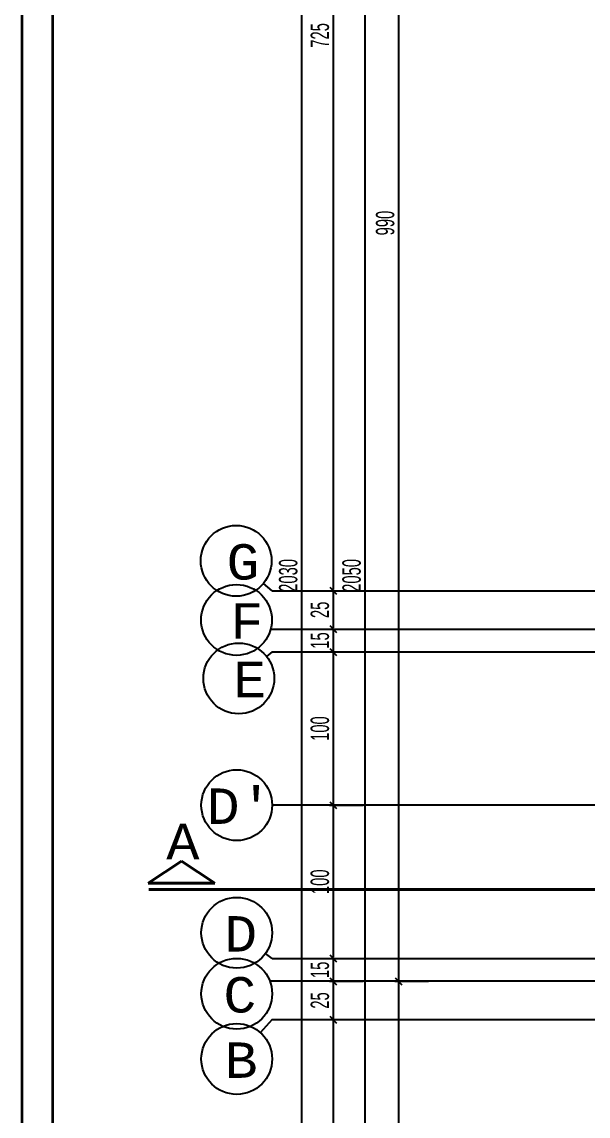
# Model space of a CAD drawing. Header units: inches. Extents: x -7543 to -822, y 102837 to 190349.
# Drawn here: x -834.1572 to -834.0833, y 102836.9121 to 102837.0549 of the extents above; entities that cross this region are included whole.
import ezdxf

# ---------------------------------------------------------------- set-up
doc = ezdxf.new("R2010")
doc.units = ezdxf.units.IN
doc.header["$MEASUREMENT"] = 0
doc.linetypes.add('DASHDOTX2', pattern=[2, 1, -0.5, 0, -0.5])
doc.linetypes.add('DASHED', pattern=[19.05, 12.7, -6.35])
for name, color, linetype, lineweight in [('AKS', 1, 'Continuous', 25), ('ICOL', 55, 'Continuous', 25), ('KESİT', 7, 'Continuous', 40)]:
    doc.layers.add(name, color=color, linetype=linetype, lineweight=lineweight)
doc.layers.add('DUVAR', color=7, linetype='Continuous', lineweight=35, true_color=0xfc4642)
doc.styles.add('ISIM', font='monos.ttf', dxfattribs={"width": 1.1, "height": 200})
doc.styles.add('OLCU', font='tromand.shx', dxfattribs={"width": 0.6, "height": 12})

# ---------------------------------------------------------------- blocks, each defined once
blk = doc.blocks.new('D')
at = {"layer": 'ICOL'}
for p, q in [((2.83, 2.83), (-2.83, -2.83)), ((0, 3), (0, -25))]:
    blk.add_line(p, q, dxfattribs=at)
blk = doc.blocks.new('E')
at = {"layer": 'ICOL'}
for p, q in [((0, -3), (0, 25)), ((-2.83, -2.83), (2.83, 2.83))]:
    blk.add_line(p, q, dxfattribs=at)

msp = doc.modelspace()

# ---------------------------------------------------------------- linework, layer by layer
at = {"layer": 'AKS'}
for p, q in [((-834.12456, 102836.98068), (-834.12569, 102836.98162)), ((-834.12456, 102836.97268), (-834.12529, 102836.9721)), ((-834.12456, 102836.93268), (-834.12544, 102836.93332)), ((-834.12456, 102836.92468), (-834.1261, 102836.92297))]:
    msp.add_line(p, q, dxfattribs=at)
at = {"layer": 'AKS', "linetype": 'DASHDOTX2', "ltscale": 10}
for p, q in [((-834.12456, 102836.98068), (-833.43226, 102836.98068)), ((-834.12474, 102836.97568), (-833.66526, 102836.97568)), ((-834.12456, 102836.97268), (-833.66526, 102836.97268)), ((-833.66526, 102836.95268), (-834.12456, 102836.95268)), ((-834.12456, 102836.93268), (-833.66526, 102836.93268)), ((-833.20971, 102836.92968), (-834.12488, 102836.92968)), ((-834.12456, 102836.92468), (-833.66526, 102836.92468))]:
    msp.add_line(p, q, dxfattribs=at)
at = {"layer": 'AKS', "color": 0}
for centre in [(-834.12925, 102836.98458), (-834.12921, 102836.97686), (-834.12891, 102836.96923), (-834.12918, 102836.95268), (-834.12918, 102836.93602), (-834.12918, 102836.92806), (-834.12918, 102836.91954)]:
    msp.add_circle(centre, 0.00462, dxfattribs=at)
at = {"layer": 'DUVAR'}
for p, q in [((-834.15722, 102837.43546), (-834.15722, 102836.66908)), ((-834.15322, 102837.43546), (-834.15322, 102836.66908))]:
    msp.add_line(p, q, dxfattribs=at)
at = {"layer": 'ICOL'}
for p, q in [((-834.11246, 102837.18753), (-834.11246, 102836.77784)), ((-834.12072, 102837.18553), (-834.12072, 102836.77984)), ((-834.10807, 102837.12753), (-834.10807, 102836.92984)), ((-834.11659, 102837.12553), (-834.11659, 102836.98084)), ((-834.11659, 102836.98053), (-834.11659, 102836.97584)), ((-834.11659, 102836.97553), (-834.11659, 102836.97284)), ((-834.11659, 102836.97253), (-834.11659, 102836.95284)), ((-834.11659, 102836.95253), (-834.11659, 102836.93284)), ((-834.11659, 102836.93253), (-834.11659, 102836.92984)), ((-834.11659, 102836.92953), (-834.11659, 102836.92484)), ((-834.10807, 102836.92953), (-834.10807, 102836.78284)), ((-834.11659, 102836.92453), (-834.11659, 102836.77984))]:
    msp.add_line(p, q, dxfattribs=at)
at = {"layer": 'KESİT'}
for p, q in [((-834.13638, 102836.94536), (-834.14072, 102836.94248)), ((-834.13638, 102836.94536), (-834.13203, 102836.94248)), ((-834.14072, 102836.94248), (-834.13203, 102836.94248))]:
    msp.add_line(p, q, dxfattribs=at)
at = {"layer": 'KESİT', "linetype": 'DASHED'}
msp.add_line((-834.14066, 102836.94168), (-833.88379, 102836.94168), dxfattribs=at)

# ---------------------------------------------------------------- block references
at = {"layer": 'ICOL', "xscale": 0.000155999994603917, "yscale": 0.000155999994603917, "zscale": 0.000155999994603917}
for name, p, rotation in [('D', (-834.11659, 102836.98068), 90), ('E', (-834.11659, 102836.98068), 270), ('D', (-834.11659, 102836.97568), 90), ('E', (-834.11659, 102836.97568), 270), ('D', (-834.11659, 102836.97268), 90), ('E', (-834.11659, 102836.97268), 270), ('D', (-834.11659, 102836.95268), 90), ('E', (-834.11659, 102836.95268), 270), ('D', (-834.11659, 102836.93268), 90), ('E', (-834.11659, 102836.93268), 270), ('D', (-834.11659, 102836.92968), 90), ('E', (-834.11659, 102836.92968), 270), ('D', (-834.10807, 102836.92968), 90), ('E', (-834.10807, 102836.92968), 270), ('D', (-834.11659, 102836.92468), 90), ('E', (-834.11659, 102836.92468), 270)]:
    msp.add_blockref(name, p, dxfattribs=dict(at, rotation=rotation))

# ---------------------------------------------------------------- texts
at = {"layer": 'AKS', "style": 'ISIM', "width": 1.1}
for s, p in [('G', (-834.13051, 102836.98213)), ('F', (-834.13001, 102836.97441)), ('E', (-834.12963, 102836.96678)), ("D'", (-834.1331, 102836.95024)), ('A', (-834.13836, 102836.94563)), ('D', (-834.13081, 102836.93357)), ('C', (-834.13092, 102836.92561)), ('B', (-834.13075, 102836.91708))]:
    msp.add_text(s, height=0.00462, dxfattribs=at).set_placement(p)
at = {"layer": 'ICOL', "char_height": 0.0024, "attachment_point": 5, "rotation": 90, "style": 'OLCU'}
for s, insert in [('\\A1;725', (-834.11832, 102837.05318)), ('\\A1;990', (-834.1098, 102837.02868)), ('\\A1;2030', (-834.12245, 102836.98268)), ('\\A1;2050', (-834.11418, 102836.98268)), ('\\A1;25', (-834.11832, 102836.97818)), ('\\A1;15', (-834.11832, 102836.97418)), ('\\A1;100', (-834.11832, 102836.96268)), ('\\A1;100', (-834.11832, 102836.94268)), ('\\A1;15', (-834.11832, 102836.93118)), ('\\A1;25', (-834.11832, 102836.92718))]:
    msp.add_mtext(s, dxfattribs=dict(at, insert=insert))

doc.saveas('drawing.dxf')
